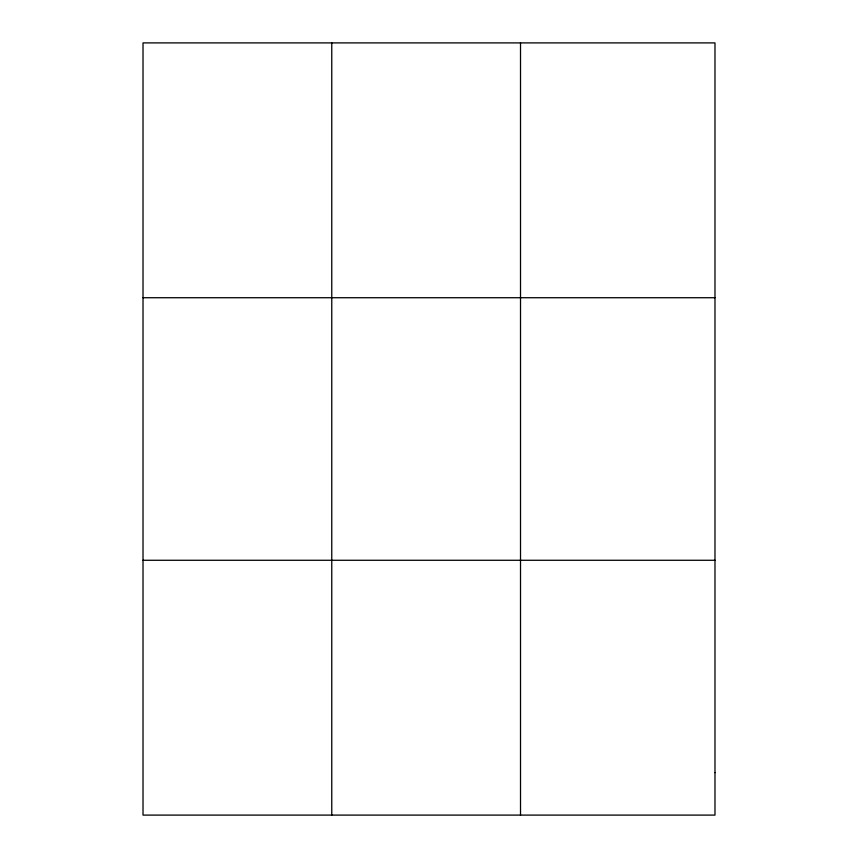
<?xml version="1.0" encoding="UTF-8"?>
<svg xmlns="http://www.w3.org/2000/svg" width="858" height="858" viewBox="0 0 858 858"><rect width="100%" height="100%" fill="white"/><g stroke="black" fill="none" stroke-linecap="round" stroke-linejoin="round"><path stroke-width="1.29" d="M331.767 815.1L331.767 42.9M520.516 815.1L520.516 42.9M143.018 297.726L714.982 297.726M143.018 560.274L714.982 560.274M714.982 772.629L714.982 815.1L143.018 815.1L143.018 42.9L714.982 42.9L714.982 772.629"/></g></svg>
